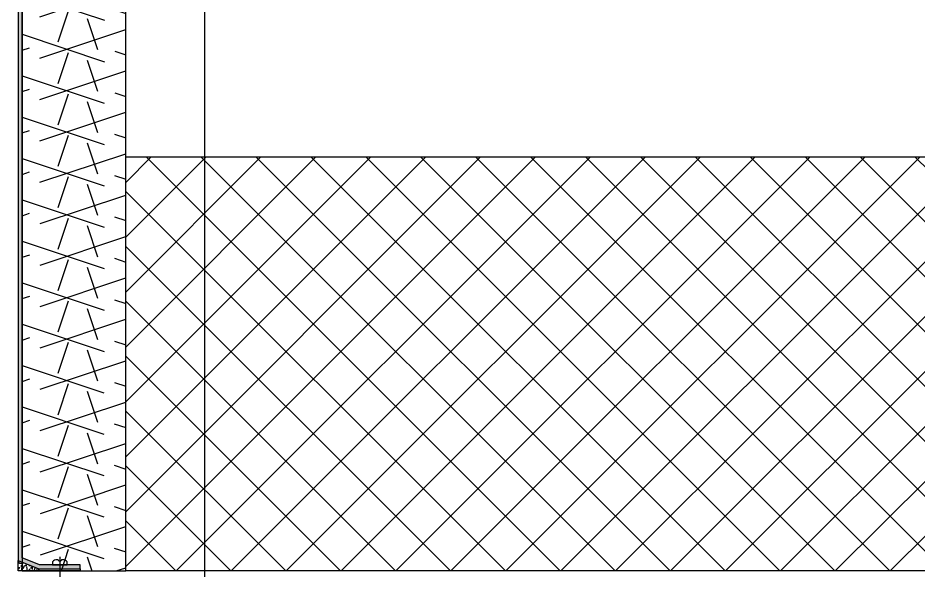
# Model space of a CAD drawing. Header units: millimetres. Extents: x 434053 to 1059003, y -2417481 to 936527.
# Drawn here: x 562273.7 to 562708.7, y -2234385.7 to -2234118.6 of the extents above; entities that cross this region are included whole.
import ezdxf

# ---------------------------------------------------------------- set-up
doc = ezdxf.new("R2010")
doc.units = ezdxf.units.MM
doc.header["$LTSCALE"] = 1000
doc.header["$MEASUREMENT"] = 0
doc.linetypes.add('CENTER2', pattern=[1.125, 0.75, -0.125, 0.125, -0.125])
doc.linetypes.add('HIDDEN', pattern=[9.524999999999999, 6.35, -3.175])
for name, color, linetype in [('ALUM', 1, 'Continuous'), ('DIM', 3, 'Continuous'), ('ELASTROMER-V', 241, 'Continuous'), ('EXTRUSION-V', 141, 'Continuous'), ('FASTENER', 191, 'Continuous'), ('INSUL', 8, 'HIDDEN'), ('SILICONE', 8, 'Continuous'), ('铝板断面填充', 14, 'Continuous')]:
    doc.layers.add(name, color=color, linetype=linetype)

# ---------------------------------------------------------------- blocks, each defined once
blk = doc.blocks.new('*U341')
at = {"linetype": 'CENTER2', "ltscale": 0.5}
blk.add_line((0, 5.682552812322683), (0, -12.18191840410441), dxfattribs=at)
at = {"color": 0, "linetype": 'ByBlock'}
blk.add_lwpolyline([(-0.6749999999992724, 2.506874680595502), (-1.174999999999272, 3.599999999998545), (-2.999999999998181, 3.600000000002183, 0.4142135623730951), (-5.399999999999636, 1.200000000000728), (-5.399999999999636, 0), (5.399999999999636, 0), (5.400000000001455, 1.19999999999709, 0.4142135623730951), (3.000000000001819, 3.599999999998545), (1.174999999999272, 3.599999999998545), (0.6749999999992724, 2.506874680595502)], format="xyb", close=True, dxfattribs=at)
blk = doc.blocks.new('*U552')
at = {"layer": 'INSUL'}
h = blk.add_hatch(dxfattribs=at)
h.set_pattern_fill('钻石形', color=256, scale=2.5, style=0, pattern_type=2)
h.set_pattern_definition([(161.57, (-389.9999927866011, 4.500000000016411), (-20.00140612595636, -0.0017275865377142), [-142.3, 15.8]), (18.43, (-394.9999927866011, 4.500000000016411), (-20.00140612595636, 0.0017275865377164), [-142.3, 15.8]), (108.43, (-389.9999927866011, 4.500000000016411), (9.996384096633898, -50.00437910815975), [47.42499999999998, -110.675]), (71.57, (-394.9999927866011, 4.500000000016411), (9.996384096633903, 50.00437910815975), [47.42499999999999, -110.675])])
h.paths.add_polyline_path([(-392.4999927866011, 2.00000000001641), (0, 2.000000000014551), (0, 52.00000000001454), (-392.4999927866011, 52.00000000001641)])
at = {"layer": 'SILICONE'}
h = blk.add_hatch(dxfattribs=at)
h.set_pattern_fill('AR-SAND', color=256, angle=360, style=0)
h.set_pattern_definition([(37.50000000000001, (-97272.62875093194, -18845.211353078), (-0.0629933581096077, 1.926823769013158), [0, -1.52, 0, -1.7, 0, -1.625]), (7.499999999999977, (-97272.62875093194, -18845.211353078), (1.769776705267727, 2.822146065229739), [0, -0.82, 0, -1.37, 0, -0.525]), (327.5, (-97273.85875093189, -18845.211353078), (3.114141861751495, 0.0056590535369642), [0, -0.5, 0, -1.8, 0, -2.35]), (317.5, (-97273.85875093189, -18845.211353078), (3.006126604572293, 0.8776755649342485), [0, -0.2499999999999994, 0, -1.179999999999995, 0, -1.349999999999995])])
h.paths.add_polyline_path([(-5, 0), (-1, 10), (0, 10), (0, 0)])
at = {"layer": 'ALUM', "linetype": 'ByBlock'}
blk.add_lwpolyline([(-392.4999927866011, -1.269249032229228e-11), (-5, -1.45519e-11), (-1, 10), (-1, 30), (-3, 30), (-3, 10.3851648071286), (-6.35406592284562, 1.999999999985448), (-392.4999927866011, 1.999999999987307)], dxfattribs=at)
at = {"layer": 'ELASTROMER-V', "linetype": 'HIDDEN'}
blk.add_lwpolyline([(0, 29.99999106871837), (0, 9.999991068718373), (-1, 9.999991068718373), (-1, 29.99999106871837)], close=True, dxfattribs=at)
at = {"layer": 'INSUL'}
blk.add_lwpolyline([(-392.4999927866011, 2.00000000001641), (0, 2.000000000014551), (0, 52.00000000001454), (-392.4999927866011, 52.00000000001641)], close=True, dxfattribs=at)
at = {"layer": 'SILICONE'}
blk.add_lwpolyline([(-5, 0), (-1, 10), (0, 10), (0, 0)], close=True, dxfattribs=at)
at = {"layer": 'FASTENER', "xscale": 0.6666666666666666, "yscale": 0.6666666666666666, "zscale": 0.6666666666666666, "rotation": 90.00000000000004}
blk.add_blockref('*U341', (-3, 20.19258240355703), dxfattribs=at)
blk = doc.blocks.new('A$C10057B61')
at = {"layer": 'INSUL'}
h = blk.add_hatch(dxfattribs=at)
h.set_pattern_fill('ANSI37', color=256, scale=150)
h.set_pattern_definition([(45, (-96306.67181915639, -38461.24517889554), (-13.25825214724776, 13.25825214724777), []), (135, (-96306.67181915639, -38461.24517889554), (-13.25825214724777, -13.25825214724776), [])])
h.paths.add_polyline_path([(15080.85949346831, 12719.60593944415), (15468.85945103632, 12719.6059395764), (15468.85945103632, 12519.60593947582), (15080.85949346831, 12519.60593934404)])
at = {"layer": '铝板断面填充', "linetype": 'ByBlock'}
blk.add_hatch(color=256, dxfattribs=at).paths.add_polyline_path([(15058.85948453704, 12520.60593934404), (15038.85949346831, 12520.60593934404), (15028.85949346831, 12524.60593934404), (15028.85949346831, 12912.10593213048), (15030.85949346831, 12912.10593213048), (15030.85949346831, 12525.96000526659), (15039.24465827539, 12522.60593934404), (15058.85949346831, 12522.60593934404)])
at = {"layer": 'EXTRUSION-V'}
blk.add_line((15118.85944438586, 13359.88886781782, -6.746124249023136e-08), (15118.8594128876, 11519.60585025186, -6.746124249023129e-08), dxfattribs=at)
at = {"layer": 'INSUL', "elevation": -2.723429666302382e-08}
blk.add_lwpolyline([(15080.85949346831, 12719.60593944415), (15468.85945103632, 12719.6059395764), (15468.85945103632, 12519.60593947582), (15080.85949346831, 12519.60593934404)], close=True, dxfattribs=at)
at = {"layer": 'DIM', "rotation": 270}
blk.add_blockref('*U552', (15028.85949346831, 12519.60593934404, -2.723429666302403e-08), dxfattribs=at)

msp = doc.modelspace()

# ---------------------------------------------------------------- block references
msp.add_blockref('A$C10057B61', (547244.8847612706, -2246905.268028968))

doc.saveas('drawing.dxf')
